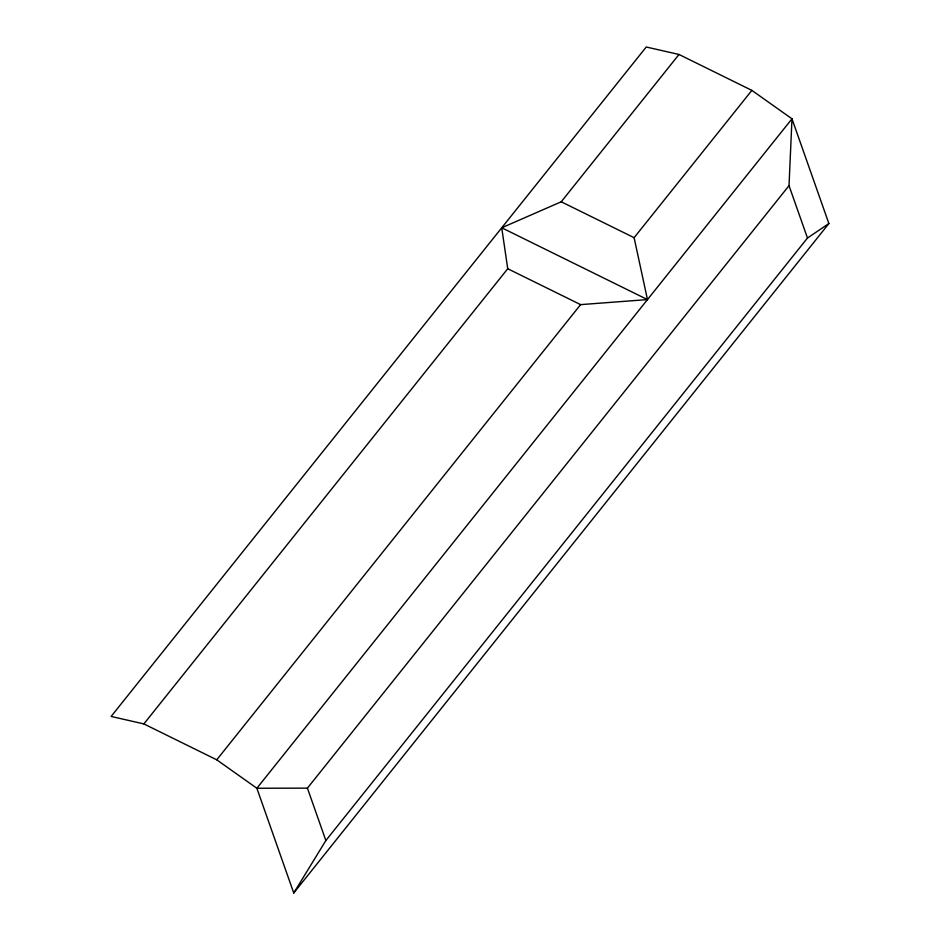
<?xml version="1.0" encoding="UTF-8"?>
<svg xmlns="http://www.w3.org/2000/svg" width="940" height="940" viewBox="0 0 940 940"><rect width="100%" height="100%" fill="white"/><g stroke="black" fill="none" stroke-linecap="round" stroke-linejoin="round"><path stroke-width="1.41" d="M789.024 185.65L791.985 118.804L751.859 90.381L678.997 54.473L646.25 47L111.12 716.445L143.867 723.918L216.741 759.814L256.867 788.249L293.75 893L828.88 223.555L791.985 118.804L256.867 788.249L307.415 788.143L789.024 185.65L807.472 238.02L325.863 840.525L293.75 893M143.867 723.918L507.729 268.734L501.737 227.786L561.239 201.783L678.997 54.473M216.741 759.814L580.603 304.63L647.472 299.59L634.112 237.691L751.859 90.381M807.472 238.02L828.88 223.555M561.239 201.783L634.112 237.691M501.737 227.786L647.472 299.59M507.729 268.734L580.603 304.63M307.415 788.143L325.863 840.525"/></g></svg>
